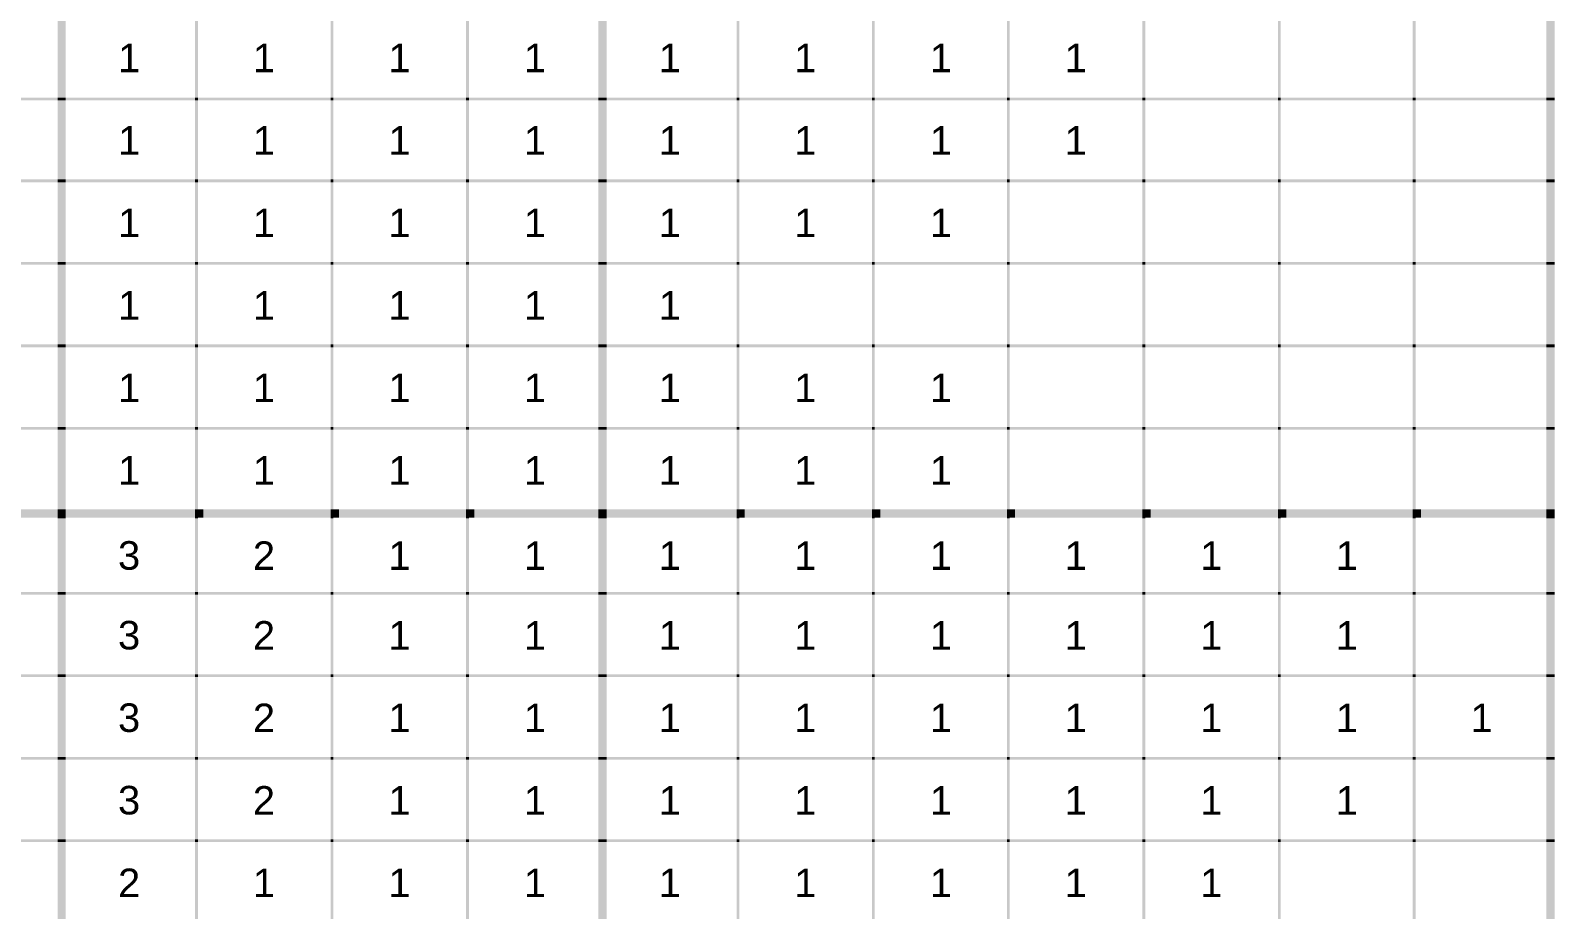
# Model space of a CAD drawing. Header units: inches. Extents: x 4293 to 10865, y -6935 to 441.
# Drawn here: x 5307 to 5572.8, y -17.5 to 136 of the extents above; entities that cross this region are included whole.
import ezdxf

# ---------------------------------------------------------------- set-up
doc = ezdxf.new("R2010")
doc.units = ezdxf.units.IN
doc.header["$MEASUREMENT"] = 0
doc.layers.add('PDF_Text', color=7, linetype='Continuous', lineweight=35)
doc.styles.add('PDF Arial', font='arial.ttf')

# ---------------------------------------------------------------- blocks, each defined once
blk = doc.blocks.new('A$C8dca8dff')
at = {"transparency": 33554610}
for points in [[(3.72, -3.5817), (3.74, -3.5817), (3.72, -3.775), (3.74, -3.775)], [(4.0533, -3.5817), (4.06, -3.5817), (4.0533, -3.775), (4.06, -3.775)], [(4.3817, -3.5817), (4.3883, -3.5817), (4.3817, -3.775), (4.3883, -3.775)], [(4.71, -3.5817), (4.7167, -3.5817), (4.71, -3.775), (4.7167, -3.775)], [(5.03, -3.5817), (5.05, -3.5817), (5.03, -3.775), (5.05, -3.775)], [(5.365, -3.5817), (5.3717, -3.5817), (5.365, -3.775), (5.3717, -3.775)], [(5.6933, -3.5817), (5.7, -3.5817), (5.6933, -3.775), (5.7, -3.775)], [(6.02, -3.5817), (6.0267, -3.5817), (6.02, -3.775), (6.0267, -3.775)], [(6.3483, -3.5817), (6.355, -3.5817), (6.3483, -3.775), (6.355, -3.775)], [(6.6767, -3.5817), (6.6833, -3.5817), (6.6767, -3.775), (6.6833, -3.775)], [(7.0033, -3.5817), (7.01, -3.5817), (7.0033, -3.775), (7.01, -3.775)], [(7.3267, -3.5817), (7.3467, -3.5817), (7.3267, -3.775), (7.3467, -3.775)], [(3.405, -3.775), (3.72, -3.775), (3.405, -3.7817), (3.72, -3.7817)], [(3.72, -3.775), (3.74, -3.775), (3.72, -3.7817), (3.74, -3.7817)], [(3.72, -3.7817), (3.74, -3.7817), (3.72, -3.9733), (3.74, -3.9733)], [(3.74, -3.775), (4.0533, -3.775), (3.74, -3.7817), (4.0533, -3.7817)], [(4.0533, -3.775), (4.06, -3.775), (4.0533, -3.7817), (4.06, -3.7817)], [(4.0533, -3.7817), (4.06, -3.7817), (4.0533, -3.9733), (4.06, -3.9733)], [(4.06, -3.775), (4.3817, -3.775), (4.06, -3.7817), (4.3817, -3.7817)], [(4.3817, -3.775), (4.3883, -3.775), (4.3817, -3.7817), (4.3883, -3.7817)], [(4.3817, -3.7817), (4.3883, -3.7817), (4.3817, -3.9733), (4.3883, -3.9733)], [(4.3883, -3.775), (4.71, -3.775), (4.3883, -3.7817), (4.71, -3.7817)], [(4.71, -3.775), (4.7167, -3.775), (4.71, -3.7817), (4.7167, -3.7817)], [(4.71, -3.7817), (4.7167, -3.7817), (4.71, -3.9733), (4.7167, -3.9733)], [(4.7167, -3.775), (5.03, -3.775), (4.7167, -3.7817), (5.03, -3.7817)], [(5.03, -3.775), (5.05, -3.775), (5.03, -3.7817), (5.05, -3.7817)], [(5.03, -3.7817), (5.05, -3.7817), (5.03, -3.9733), (5.05, -3.9733)], [(5.05, -3.775), (5.365, -3.775), (5.05, -3.7817), (5.365, -3.7817)], [(5.365, -3.775), (5.3717, -3.775), (5.365, -3.7817), (5.3717, -3.7817)], [(5.365, -3.7817), (5.3717, -3.7817), (5.365, -3.9733), (5.3717, -3.9733)], [(5.3717, -3.775), (5.6933, -3.775), (5.3717, -3.7817), (5.6933, -3.7817)], [(5.6933, -3.775), (5.7, -3.775), (5.6933, -3.7817), (5.7, -3.7817)], [(5.6933, -3.7817), (5.7, -3.7817), (5.6933, -3.9733), (5.7, -3.9733)], [(5.7, -3.775), (6.02, -3.775), (5.7, -3.7817), (6.02, -3.7817)], [(6.02, -3.775), (6.0267, -3.775), (6.02, -3.7817), (6.0267, -3.7817)], [(6.02, -3.7817), (6.0267, -3.7817), (6.02, -3.9733), (6.0267, -3.9733)], [(6.0267, -3.775), (6.3483, -3.775), (6.0267, -3.7817), (6.3483, -3.7817)], [(6.3483, -3.775), (6.355, -3.775), (6.3483, -3.7817), (6.355, -3.7817)], [(6.3483, -3.7817), (6.355, -3.7817), (6.3483, -3.9733), (6.355, -3.9733)], [(6.355, -3.775), (6.6767, -3.775), (6.355, -3.7817), (6.6767, -3.7817)], [(6.6767, -3.775), (6.6833, -3.775), (6.6767, -3.7817), (6.6833, -3.7817)], [(6.6767, -3.7817), (6.6833, -3.7817), (6.6767, -3.9733), (6.6833, -3.9733)], [(6.6833, -3.775), (7.0033, -3.775), (6.6833, -3.7817), (7.0033, -3.7817)], [(7.0033, -3.775), (7.01, -3.775), (7.0033, -3.7817), (7.01, -3.7817)], [(7.0033, -3.7817), (7.01, -3.7817), (7.0033, -3.9733), (7.01, -3.9733)], [(7.01, -3.775), (7.3267, -3.775), (7.01, -3.7817), (7.3267, -3.7817)], [(7.3267, -3.775), (7.3467, -3.775), (7.3267, -3.7817), (7.3467, -3.7817)], [(7.3267, -3.7817), (7.3467, -3.7817), (7.3267, -3.9733), (7.3467, -3.9733)], [(3.405, -3.9733), (3.72, -3.9733), (3.405, -3.98), (3.72, -3.98)], [(3.72, -3.9733), (3.74, -3.9733), (3.72, -3.98), (3.74, -3.98)], [(3.72, -3.98), (3.74, -3.98), (3.72, -4.1733), (3.74, -4.1733)], [(3.74, -3.9733), (4.0533, -3.9733), (3.74, -3.98), (4.0533, -3.98)], [(4.0533, -3.9733), (4.06, -3.9733), (4.0533, -3.98), (4.06, -3.98)], [(4.0533, -3.98), (4.06, -3.98), (4.0533, -4.1733), (4.06, -4.1733)], [(4.06, -3.9733), (4.3817, -3.9733), (4.06, -3.98), (4.3817, -3.98)], [(4.3817, -3.9733), (4.3883, -3.9733), (4.3817, -3.98), (4.3883, -3.98)], [(4.3817, -3.98), (4.3883, -3.98), (4.3817, -4.1733), (4.3883, -4.1733)], [(4.3883, -3.9733), (4.71, -3.9733), (4.3883, -3.98), (4.71, -3.98)], [(4.71, -3.9733), (4.7167, -3.9733), (4.71, -3.98), (4.7167, -3.98)], [(4.71, -3.98), (4.7167, -3.98), (4.71, -4.1733), (4.7167, -4.1733)], [(4.7167, -3.9733), (5.03, -3.9733), (4.7167, -3.98), (5.03, -3.98)], [(5.03, -3.9733), (5.05, -3.9733), (5.03, -3.98), (5.05, -3.98)], [(5.03, -3.98), (5.05, -3.98), (5.03, -4.1733), (5.05, -4.1733)], [(5.05, -3.9733), (5.365, -3.9733), (5.05, -3.98), (5.365, -3.98)], [(5.365, -3.9733), (5.3717, -3.9733), (5.365, -3.98), (5.3717, -3.98)], [(5.365, -3.98), (5.3717, -3.98), (5.365, -4.1733), (5.3717, -4.1733)], [(5.3717, -3.9733), (5.6933, -3.9733), (5.3717, -3.98), (5.6933, -3.98)], [(5.6933, -3.9733), (5.7, -3.9733), (5.6933, -3.98), (5.7, -3.98)], [(5.6933, -3.98), (5.7, -3.98), (5.6933, -4.1733), (5.7, -4.1733)], [(5.7, -3.9733), (6.02, -3.9733), (5.7, -3.98), (6.02, -3.98)], [(6.02, -3.9733), (6.0267, -3.9733), (6.02, -3.98), (6.0267, -3.98)], [(6.02, -3.98), (6.0267, -3.98), (6.02, -4.1733), (6.0267, -4.1733)], [(6.0267, -3.9733), (6.3483, -3.9733), (6.0267, -3.98), (6.3483, -3.98)], [(6.3483, -3.9733), (6.355, -3.9733), (6.3483, -3.98), (6.355, -3.98)], [(6.3483, -3.98), (6.355, -3.98), (6.3483, -4.1733), (6.355, -4.1733)], [(6.355, -3.9733), (6.6767, -3.9733), (6.355, -3.98), (6.6767, -3.98)], [(6.6767, -3.9733), (6.6833, -3.9733), (6.6767, -3.98), (6.6833, -3.98)], [(6.6767, -3.98), (6.6833, -3.98), (6.6767, -4.1733), (6.6833, -4.1733)], [(6.6833, -3.9733), (7.0033, -3.9733), (6.6833, -3.98), (7.0033, -3.98)], [(7.0033, -3.9733), (7.01, -3.9733), (7.0033, -3.98), (7.01, -3.98)], [(7.0033, -3.98), (7.01, -3.98), (7.0033, -4.1733), (7.01, -4.1733)], [(7.01, -3.9733), (7.3267, -3.9733), (7.01, -3.98), (7.3267, -3.98)], [(7.3267, -3.9733), (7.3467, -3.9733), (7.3267, -3.98), (7.3467, -3.98)], [(7.3267, -3.98), (7.3467, -3.98), (7.3267, -4.1733), (7.3467, -4.1733)], [(3.405, -4.1733), (3.72, -4.1733), (3.405, -4.18), (3.72, -4.18)], [(3.72, -4.1733), (3.74, -4.1733), (3.72, -4.18), (3.74, -4.18)], [(3.72, -4.18), (3.74, -4.18), (3.72, -4.3733), (3.74, -4.3733)], [(3.74, -4.1733), (4.0533, -4.1733), (3.74, -4.18), (4.0533, -4.18)], [(4.0533, -4.1733), (4.06, -4.1733), (4.0533, -4.18), (4.06, -4.18)], [(4.0533, -4.18), (4.06, -4.18), (4.0533, -4.3733), (4.06, -4.3733)], [(4.06, -4.1733), (4.3817, -4.1733), (4.06, -4.18), (4.3817, -4.18)], [(4.3817, -4.1733), (4.3883, -4.1733), (4.3817, -4.18), (4.3883, -4.18)], [(4.3817, -4.18), (4.3883, -4.18), (4.3817, -4.3733), (4.3883, -4.3733)], [(4.3883, -4.1733), (4.71, -4.1733), (4.3883, -4.18), (4.71, -4.18)], [(4.71, -4.1733), (4.7167, -4.1733), (4.71, -4.18), (4.7167, -4.18)], [(4.71, -4.18), (4.7167, -4.18), (4.71, -4.3733), (4.7167, -4.3733)], [(4.7167, -4.1733), (5.03, -4.1733), (4.7167, -4.18), (5.03, -4.18)], [(5.03, -4.1733), (5.05, -4.1733), (5.03, -4.18), (5.05, -4.18)], [(5.03, -4.18), (5.05, -4.18), (5.03, -4.3733), (5.05, -4.3733)], [(5.05, -4.1733), (5.365, -4.1733), (5.05, -4.18), (5.365, -4.18)], [(5.365, -4.1733), (5.3717, -4.1733), (5.365, -4.18), (5.3717, -4.18)], [(5.365, -4.18), (5.3717, -4.18), (5.365, -4.3733), (5.3717, -4.3733)], [(5.3717, -4.1733), (5.6933, -4.1733), (5.3717, -4.18), (5.6933, -4.18)], [(5.6933, -4.1733), (5.7, -4.1733), (5.6933, -4.18), (5.7, -4.18)], [(5.6933, -4.18), (5.7, -4.18), (5.6933, -4.3733), (5.7, -4.3733)], [(5.7, -4.1733), (6.02, -4.1733), (5.7, -4.18), (6.02, -4.18)], [(6.02, -4.1733), (6.0267, -4.1733), (6.02, -4.18), (6.0267, -4.18)], [(6.02, -4.18), (6.0267, -4.18), (6.02, -4.3733), (6.0267, -4.3733)], [(6.0267, -4.1733), (6.3483, -4.1733), (6.0267, -4.18), (6.3483, -4.18)], [(6.3483, -4.1733), (6.355, -4.1733), (6.3483, -4.18), (6.355, -4.18)], [(6.3483, -4.18), (6.355, -4.18), (6.3483, -4.3733), (6.355, -4.3733)], [(6.355, -4.1733), (6.6767, -4.1733), (6.355, -4.18), (6.6767, -4.18)], [(6.6767, -4.1733), (6.6833, -4.1733), (6.6767, -4.18), (6.6833, -4.18)], [(6.6767, -4.18), (6.6833, -4.18), (6.6767, -4.3733), (6.6833, -4.3733)], [(6.6833, -4.1733), (7.0033, -4.1733), (6.6833, -4.18), (7.0033, -4.18)], [(7.0033, -4.1733), (7.01, -4.1733), (7.0033, -4.18), (7.01, -4.18)], [(7.0033, -4.18), (7.01, -4.18), (7.0033, -4.3733), (7.01, -4.3733)], [(7.01, -4.1733), (7.3267, -4.1733), (7.01, -4.18), (7.3267, -4.18)], [(7.3267, -4.1733), (7.3467, -4.1733), (7.3267, -4.18), (7.3467, -4.18)], [(7.3267, -4.18), (7.3467, -4.18), (7.3267, -4.3733), (7.3467, -4.3733)], [(3.405, -4.3733), (3.72, -4.3733), (3.405, -4.38), (3.72, -4.38)], [(3.72, -4.3733), (3.74, -4.3733), (3.72, -4.38), (3.74, -4.38)], [(3.72, -4.38), (3.74, -4.38), (3.72, -4.5733), (3.74, -4.5733)], [(3.74, -4.3733), (4.0533, -4.3733), (3.74, -4.38), (4.0533, -4.38)], [(4.0533, -4.3733), (4.06, -4.3733), (4.0533, -4.38), (4.06, -4.38)], [(4.0533, -4.38), (4.06, -4.38), (4.0533, -4.5733), (4.06, -4.5733)], [(4.06, -4.3733), (4.3817, -4.3733), (4.06, -4.38), (4.3817, -4.38)], [(4.3817, -4.3733), (4.3883, -4.3733), (4.3817, -4.38), (4.3883, -4.38)], [(4.3817, -4.38), (4.3883, -4.38), (4.3817, -4.5733), (4.3883, -4.5733)], [(4.3883, -4.3733), (4.71, -4.3733), (4.3883, -4.38), (4.71, -4.38)], [(4.71, -4.3733), (4.7167, -4.3733), (4.71, -4.38), (4.7167, -4.38)], [(4.71, -4.38), (4.7167, -4.38), (4.71, -4.5733), (4.7167, -4.5733)], [(4.7167, -4.3733), (5.03, -4.3733), (4.7167, -4.38), (5.03, -4.38)], [(5.03, -4.3733), (5.05, -4.3733), (5.03, -4.38), (5.05, -4.38)], [(5.03, -4.38), (5.05, -4.38), (5.03, -4.5733), (5.05, -4.5733)], [(5.05, -4.3733), (5.365, -4.3733), (5.05, -4.38), (5.365, -4.38)], [(5.365, -4.3733), (5.3717, -4.3733), (5.365, -4.38), (5.3717, -4.38)], [(5.365, -4.38), (5.3717, -4.38), (5.365, -4.5733), (5.3717, -4.5733)], [(5.3717, -4.3733), (5.6933, -4.3733), (5.3717, -4.38), (5.6933, -4.38)], [(5.6933, -4.3733), (5.7, -4.3733), (5.6933, -4.38), (5.7, -4.38)], [(5.6933, -4.38), (5.7, -4.38), (5.6933, -4.5733), (5.7, -4.5733)], [(5.7, -4.3733), (6.02, -4.3733), (5.7, -4.38), (6.02, -4.38)], [(6.02, -4.3733), (6.0267, -4.3733), (6.02, -4.38), (6.0267, -4.38)], [(6.02, -4.38), (6.0267, -4.38), (6.02, -4.5733), (6.0267, -4.5733)], [(6.0267, -4.3733), (6.3483, -4.3733), (6.0267, -4.38), (6.3483, -4.38)], [(6.3483, -4.3733), (6.355, -4.3733), (6.3483, -4.38), (6.355, -4.38)], [(6.3483, -4.38), (6.355, -4.38), (6.3483, -4.5733), (6.355, -4.5733)], [(6.355, -4.3733), (6.6767, -4.3733), (6.355, -4.38), (6.6767, -4.38)], [(6.6767, -4.3733), (6.6833, -4.3733), (6.6767, -4.38), (6.6833, -4.38)], [(6.6767, -4.38), (6.6833, -4.38), (6.6767, -4.5733), (6.6833, -4.5733)], [(6.6833, -4.3733), (7.0033, -4.3733), (6.6833, -4.38), (7.0033, -4.38)], [(7.0033, -4.3733), (7.01, -4.3733), (7.0033, -4.38), (7.01, -4.38)], [(7.0033, -4.38), (7.01, -4.38), (7.0033, -4.5733), (7.01, -4.5733)], [(7.01, -4.3733), (7.3267, -4.3733), (7.01, -4.38), (7.3267, -4.38)], [(7.3267, -4.3733), (7.3467, -4.3733), (7.3267, -4.38), (7.3467, -4.38)], [(7.3267, -4.38), (7.3467, -4.38), (7.3267, -4.5733), (7.3467, -4.5733)], [(3.405, -4.5733), (3.72, -4.5733), (3.405, -4.58), (3.72, -4.58)], [(3.72, -4.5733), (3.74, -4.5733), (3.72, -4.58), (3.74, -4.58)], [(3.74, -4.5733), (4.0533, -4.5733), (3.74, -4.58), (4.0533, -4.58)], [(4.0533, -4.5733), (4.06, -4.5733), (4.0533, -4.58), (4.06, -4.58)], [(4.06, -4.5733), (4.3817, -4.5733), (4.06, -4.58), (4.3817, -4.58)], [(4.3817, -4.5733), (4.3883, -4.5733), (4.3817, -4.58), (4.3883, -4.58)], [(4.3883, -4.5733), (4.71, -4.5733), (4.3883, -4.58), (4.71, -4.58)], [(4.71, -4.5733), (4.7167, -4.5733), (4.71, -4.58), (4.7167, -4.58)], [(4.7167, -4.5733), (5.03, -4.5733), (4.7167, -4.58), (5.03, -4.58)], [(5.03, -4.5733), (5.05, -4.5733), (5.03, -4.58), (5.05, -4.58)], [(5.05, -4.5733), (5.365, -4.5733), (5.05, -4.58), (5.365, -4.58)], [(5.365, -4.5733), (5.3717, -4.5733), (5.365, -4.58), (5.3717, -4.58)], [(5.3717, -4.5733), (5.6933, -4.5733), (5.3717, -4.58), (5.6933, -4.58)], [(5.6933, -4.5733), (5.7, -4.5733), (5.6933, -4.58), (5.7, -4.58)], [(5.7, -4.5733), (6.02, -4.5733), (5.7, -4.58), (6.02, -4.58)], [(6.02, -4.5733), (6.0267, -4.5733), (6.02, -4.58), (6.0267, -4.58)], [(6.0267, -4.5733), (6.3483, -4.5733), (6.0267, -4.58), (6.3483, -4.58)], [(6.3483, -4.5733), (6.355, -4.5733), (6.3483, -4.58), (6.355, -4.58)], [(6.355, -4.5733), (6.6767, -4.5733), (6.355, -4.58), (6.6767, -4.58)], [(6.6767, -4.5733), (6.6833, -4.5733), (6.6767, -4.58), (6.6833, -4.58)], [(6.6833, -4.5733), (7.0033, -4.5733), (6.6833, -4.58), (7.0033, -4.58)], [(7.0033, -4.5733), (7.01, -4.5733), (7.0033, -4.58), (7.01, -4.58)], [(7.01, -4.5733), (7.3267, -4.5733), (7.01, -4.58), (7.3267, -4.58)], [(7.3267, -4.5733), (7.3467, -4.5733), (7.3267, -4.58), (7.3467, -4.58)], [(3.72, -4.58), (3.74, -4.58), (3.72, -4.7733), (3.74, -4.7733)], [(4.0533, -4.58), (4.06, -4.58), (4.0533, -4.7733), (4.06, -4.7733)], [(4.3817, -4.58), (4.3883, -4.58), (4.3817, -4.7733), (4.3883, -4.7733)], [(4.71, -4.58), (4.7167, -4.58), (4.71, -4.7733), (4.7167, -4.7733)], [(5.03, -4.58), (5.05, -4.58), (5.03, -4.7733), (5.05, -4.7733)], [(5.365, -4.58), (5.3717, -4.58), (5.365, -4.7733), (5.3717, -4.7733)], [(5.6933, -4.58), (5.7, -4.58), (5.6933, -4.7733), (5.7, -4.7733)], [(6.02, -4.58), (6.0267, -4.58), (6.02, -4.7733), (6.0267, -4.7733)], [(6.3483, -4.58), (6.355, -4.58), (6.3483, -4.7733), (6.355, -4.7733)], [(6.6767, -4.58), (6.6833, -4.58), (6.6767, -4.7733), (6.6833, -4.7733)], [(7.0033, -4.58), (7.01, -4.58), (7.0033, -4.7733), (7.01, -4.7733)], [(7.3267, -4.58), (7.3467, -4.58), (7.3267, -4.7733), (7.3467, -4.7733)], [(3.4183, -4.7733), (3.72, -4.7733), (3.4183, -4.7933), (3.72, -4.7933)], [(3.72, -4.7733), (3.74, -4.7733), (3.72, -4.795), (3.74, -4.795)], [(3.72, -4.795), (3.74, -4.795), (3.72, -4.9733), (3.74, -4.9733)], [(3.74, -4.7733), (4.0533, -4.7733), (3.74, -4.7933), (4.0533, -4.7933)], [(4.0533, -4.7733), (4.0733, -4.7733), (4.0533, -4.7933), (4.0733, -4.7933)], [(4.0533, -4.7933), (4.06, -4.7933), (4.0533, -4.795), (4.06, -4.795)], [(4.0533, -4.795), (4.06, -4.795), (4.0533, -4.9733), (4.06, -4.9733)], [(4.0733, -4.7733), (4.3817, -4.7733), (4.0733, -4.7933), (4.3817, -4.7933)], [(4.3817, -4.7733), (4.4017, -4.7733), (4.3817, -4.7933), (4.4017, -4.7933)], [(4.3817, -4.7933), (4.3883, -4.7933), (4.3817, -4.795), (4.3883, -4.795)], [(4.3817, -4.795), (4.3883, -4.795), (4.3817, -4.9733), (4.3883, -4.9733)], [(4.4017, -4.7733), (4.71, -4.7733), (4.4017, -4.7933), (4.71, -4.7933)], [(4.71, -4.7733), (4.73, -4.7733), (4.71, -4.7933), (4.73, -4.7933)], [(4.71, -4.7933), (4.7167, -4.7933), (4.71, -4.795), (4.7167, -4.795)], [(4.71, -4.795), (4.7167, -4.795), (4.71, -4.9733), (4.7167, -4.9733)], [(4.73, -4.7733), (5.03, -4.7733), (4.73, -4.7933), (5.03, -4.7933)], [(5.03, -4.7733), (5.05, -4.7733), (5.03, -4.795), (5.05, -4.795)], [(5.03, -4.795), (5.05, -4.795), (5.03, -4.9733), (5.05, -4.9733)], [(5.05, -4.7733), (5.365, -4.7733), (5.05, -4.7933), (5.365, -4.7933)], [(5.365, -4.7733), (5.385, -4.7733), (5.365, -4.7933), (5.385, -4.7933)], [(5.365, -4.7933), (5.3717, -4.7933), (5.365, -4.795), (5.3717, -4.795)], [(5.365, -4.795), (5.3717, -4.795), (5.365, -4.9733), (5.3717, -4.9733)], [(5.385, -4.7733), (5.6933, -4.7733), (5.385, -4.7933), (5.6933, -4.7933)], [(5.6933, -4.7733), (5.7133, -4.7733), (5.6933, -4.7933), (5.7133, -4.7933)], [(5.6933, -4.7933), (5.7, -4.7933), (5.6933, -4.795), (5.7, -4.795)], [(5.6933, -4.795), (5.7, -4.795), (5.6933, -4.9733), (5.7, -4.9733)], [(5.7133, -4.7733), (6.02, -4.7733), (5.7133, -4.7933), (6.02, -4.7933)], [(6.02, -4.7733), (6.04, -4.7733), (6.02, -4.7933), (6.04, -4.7933)], [(6.02, -4.7933), (6.0267, -4.7933), (6.02, -4.795), (6.0267, -4.795)], [(6.02, -4.795), (6.0267, -4.795), (6.02, -4.9733), (6.0267, -4.9733)], [(6.04, -4.7733), (6.3483, -4.7733), (6.04, -4.7933), (6.3483, -4.7933)], [(6.3483, -4.7733), (6.3683, -4.7733), (6.3483, -4.7933), (6.3683, -4.7933)], [(6.3483, -4.7933), (6.355, -4.7933), (6.3483, -4.795), (6.355, -4.795)], [(6.3483, -4.795), (6.355, -4.795), (6.3483, -4.9733), (6.355, -4.9733)], [(6.3683, -4.7733), (6.6767, -4.7733), (6.3683, -4.7933), (6.6767, -4.7933)], [(6.6767, -4.7733), (6.6967, -4.7733), (6.6767, -4.7933), (6.6967, -4.7933)], [(6.6767, -4.7933), (6.6833, -4.7933), (6.6767, -4.795), (6.6833, -4.795)], [(6.6767, -4.795), (6.6833, -4.795), (6.6767, -4.9733), (6.6833, -4.9733)], [(6.6967, -4.7733), (7.0033, -4.7733), (6.6967, -4.7933), (7.0033, -4.7933)], [(7.0033, -4.7733), (7.0233, -4.7733), (7.0033, -4.7933), (7.0233, -4.7933)], [(7.0033, -4.7933), (7.01, -4.7933), (7.0033, -4.795), (7.01, -4.795)], [(7.0033, -4.795), (7.01, -4.795), (7.0033, -4.9733), (7.01, -4.9733)], [(7.0233, -4.7733), (7.3267, -4.7733), (7.0233, -4.7933), (7.3267, -4.7933)], [(7.3267, -4.7733), (7.3467, -4.7733), (7.3267, -4.795), (7.3467, -4.795)], [(7.3267, -4.795), (7.3467, -4.795), (7.3267, -4.9733), (7.3467, -4.9733)], [(3.405, -4.9733), (3.72, -4.9733), (3.405, -4.98), (3.72, -4.98)], [(3.72, -4.9733), (3.74, -4.9733), (3.72, -4.98), (3.74, -4.98)], [(3.72, -4.98), (3.74, -4.98), (3.72, -5.1733), (3.74, -5.1733)], [(3.74, -4.9733), (4.0533, -4.9733), (3.74, -4.98), (4.0533, -4.98)], [(4.0533, -4.9733), (4.06, -4.9733), (4.0533, -4.98), (4.06, -4.98)], [(4.0533, -4.98), (4.06, -4.98), (4.0533, -5.1733), (4.06, -5.1733)], [(4.06, -4.9733), (4.3817, -4.9733), (4.06, -4.98), (4.3817, -4.98)], [(4.3817, -4.9733), (4.3883, -4.9733), (4.3817, -4.98), (4.3883, -4.98)], [(4.3817, -4.98), (4.3883, -4.98), (4.3817, -5.1733), (4.3883, -5.1733)], [(4.3883, -4.9733), (4.71, -4.9733), (4.3883, -4.98), (4.71, -4.98)], [(4.71, -4.9733), (4.7167, -4.9733), (4.71, -4.98), (4.7167, -4.98)], [(4.71, -4.98), (4.7167, -4.98), (4.71, -5.1733), (4.7167, -5.1733)], [(4.7167, -4.9733), (5.03, -4.9733), (4.7167, -4.98), (5.03, -4.98)], [(5.03, -4.9733), (5.05, -4.9733), (5.03, -4.98), (5.05, -4.98)], [(5.03, -4.98), (5.05, -4.98), (5.03, -5.1733), (5.05, -5.1733)], [(5.05, -4.9733), (5.365, -4.9733), (5.05, -4.98), (5.365, -4.98)], [(5.365, -4.9733), (5.3717, -4.9733), (5.365, -4.98), (5.3717, -4.98)], [(5.365, -4.98), (5.3717, -4.98), (5.365, -5.1733), (5.3717, -5.1733)], [(5.3717, -4.9733), (5.6933, -4.9733), (5.3717, -4.98), (5.6933, -4.98)], [(5.6933, -4.9733), (5.7, -4.9733), (5.6933, -4.98), (5.7, -4.98)], [(5.6933, -4.98), (5.7, -4.98), (5.6933, -5.1733), (5.7, -5.1733)], [(5.7, -4.9733), (6.02, -4.9733), (5.7, -4.98), (6.02, -4.98)], [(6.02, -4.9733), (6.0267, -4.9733), (6.02, -4.98), (6.0267, -4.98)], [(6.02, -4.98), (6.0267, -4.98), (6.02, -5.1733), (6.0267, -5.1733)], [(6.0267, -4.9733), (6.3483, -4.9733), (6.0267, -4.98), (6.3483, -4.98)], [(6.3483, -4.9733), (6.355, -4.9733), (6.3483, -4.98), (6.355, -4.98)], [(6.3483, -4.98), (6.355, -4.98), (6.3483, -5.1733), (6.355, -5.1733)], [(6.355, -4.9733), (6.6767, -4.9733), (6.355, -4.98), (6.6767, -4.98)], [(6.6767, -4.9733), (6.6833, -4.9733), (6.6767, -4.98), (6.6833, -4.98)], [(6.6767, -4.98), (6.6833, -4.98), (6.6767, -5.1733), (6.6833, -5.1733)], [(6.6833, -4.9733), (7.0033, -4.9733), (6.6833, -4.98), (7.0033, -4.98)], [(7.0033, -4.9733), (7.01, -4.9733), (7.0033, -4.98), (7.01, -4.98)], [(7.0033, -4.98), (7.01, -4.98), (7.0033, -5.1733), (7.01, -5.1733)], [(7.01, -4.9733), (7.3267, -4.9733), (7.01, -4.98), (7.3267, -4.98)], [(7.3267, -4.9733), (7.3467, -4.9733), (7.3267, -4.98), (7.3467, -4.98)], [(7.3267, -4.98), (7.3467, -4.98), (7.3267, -5.1733), (7.3467, -5.1733)], [(3.405, -5.1733), (3.72, -5.1733), (3.405, -5.18), (3.72, -5.18)], [(3.72, -5.1733), (3.74, -5.1733), (3.72, -5.18), (3.74, -5.18)], [(3.72, -5.18), (3.74, -5.18), (3.72, -5.3733), (3.74, -5.3733)], [(3.74, -5.1733), (4.0533, -5.1733), (3.74, -5.18), (4.0533, -5.18)], [(4.0533, -5.1733), (4.06, -5.1733), (4.0533, -5.18), (4.06, -5.18)], [(4.0533, -5.18), (4.06, -5.18), (4.0533, -5.3733), (4.06, -5.3733)], [(4.06, -5.1733), (4.3817, -5.1733), (4.06, -5.18), (4.3817, -5.18)], [(4.3817, -5.1733), (4.3883, -5.1733), (4.3817, -5.18), (4.3883, -5.18)], [(4.3817, -5.18), (4.3883, -5.18), (4.3817, -5.3733), (4.3883, -5.3733)], [(4.3883, -5.1733), (4.71, -5.1733), (4.3883, -5.18), (4.71, -5.18)], [(4.71, -5.1733), (4.7167, -5.1733), (4.71, -5.18), (4.7167, -5.18)], [(4.71, -5.18), (4.7167, -5.18), (4.71, -5.3733), (4.7167, -5.3733)], [(4.7167, -5.1733), (5.03, -5.1733), (4.7167, -5.18), (5.03, -5.18)], [(5.03, -5.1733), (5.05, -5.1733), (5.03, -5.18), (5.05, -5.18)], [(5.03, -5.18), (5.05, -5.18), (5.03, -5.3733), (5.05, -5.3733)], [(5.05, -5.1733), (5.365, -5.1733), (5.05, -5.18), (5.365, -5.18)], [(5.365, -5.1733), (5.3717, -5.1733), (5.365, -5.18), (5.3717, -5.18)], [(5.365, -5.18), (5.3717, -5.18), (5.365, -5.3733), (5.3717, -5.3733)], [(5.3717, -5.1733), (5.6933, -5.1733), (5.3717, -5.18), (5.6933, -5.18)], [(5.6933, -5.1733), (5.7, -5.1733), (5.6933, -5.18), (5.7, -5.18)], [(5.6933, -5.18), (5.7, -5.18), (5.6933, -5.3733), (5.7, -5.3733)], [(5.7, -5.1733), (6.02, -5.1733), (5.7, -5.18), (6.02, -5.18)], [(6.02, -5.1733), (6.0267, -5.1733), (6.02, -5.18), (6.0267, -5.18)], [(6.02, -5.18), (6.0267, -5.18), (6.02, -5.3733), (6.0267, -5.3733)], [(6.0267, -5.1733), (6.3483, -5.1733), (6.0267, -5.18), (6.3483, -5.18)], [(6.3483, -5.1733), (6.355, -5.1733), (6.3483, -5.18), (6.355, -5.18)], [(6.3483, -5.18), (6.355, -5.18), (6.3483, -5.3733), (6.355, -5.3733)], [(6.355, -5.1733), (6.6767, -5.1733), (6.355, -5.18), (6.6767, -5.18)], [(6.6767, -5.1733), (6.6833, -5.1733), (6.6767, -5.18), (6.6833, -5.18)], [(6.6767, -5.18), (6.6833, -5.18), (6.6767, -5.3733), (6.6833, -5.3733)], [(6.6833, -5.1733), (7.0033, -5.1733), (6.6833, -5.18), (7.0033, -5.18)], [(7.0033, -5.1733), (7.01, -5.1733), (7.0033, -5.18), (7.01, -5.18)], [(7.0033, -5.18), (7.01, -5.18), (7.0033, -5.3733), (7.01, -5.3733)], [(7.01, -5.1733), (7.3267, -5.1733), (7.01, -5.18), (7.3267, -5.18)], [(7.3267, -5.1733), (7.3467, -5.1733), (7.3267, -5.18), (7.3467, -5.18)], [(7.3267, -5.18), (7.3467, -5.18), (7.3267, -5.3733), (7.3467, -5.3733)], [(3.405, -5.3733), (3.72, -5.3733), (3.405, -5.38), (3.72, -5.38)], [(3.72, -5.3733), (3.74, -5.3733), (3.72, -5.38), (3.74, -5.38)], [(3.72, -5.38), (3.74, -5.38), (3.72, -5.5733), (3.74, -5.5733)], [(3.74, -5.3733), (4.0533, -5.3733), (3.74, -5.38), (4.0533, -5.38)], [(4.0533, -5.3733), (4.06, -5.3733), (4.0533, -5.38), (4.06, -5.38)], [(4.0533, -5.38), (4.06, -5.38), (4.0533, -5.5733), (4.06, -5.5733)], [(4.06, -5.3733), (4.3817, -5.3733), (4.06, -5.38), (4.3817, -5.38)], [(4.3817, -5.3733), (4.3883, -5.3733), (4.3817, -5.38), (4.3883, -5.38)], [(4.3817, -5.38), (4.3883, -5.38), (4.3817, -5.5733), (4.3883, -5.5733)], [(4.3883, -5.3733), (4.71, -5.3733), (4.3883, -5.38), (4.71, -5.38)], [(4.71, -5.3733), (4.7167, -5.3733), (4.71, -5.38), (4.7167, -5.38)], [(4.71, -5.38), (4.7167, -5.38), (4.71, -5.5733), (4.7167, -5.5733)], [(4.7167, -5.3733), (5.03, -5.3733), (4.7167, -5.38), (5.03, -5.38)], [(5.03, -5.3733), (5.05, -5.3733), (5.03, -5.38), (5.05, -5.38)], [(5.03, -5.38), (5.05, -5.38), (5.03, -5.5733), (5.05, -5.5733)], [(5.05, -5.3733), (5.365, -5.3733), (5.05, -5.38), (5.365, -5.38)], [(5.365, -5.3733), (5.3717, -5.3733), (5.365, -5.38), (5.3717, -5.38)], [(5.365, -5.38), (5.3717, -5.38), (5.365, -5.5733), (5.3717, -5.5733)], [(5.3717, -5.3733), (5.6933, -5.3733), (5.3717, -5.38), (5.6933, -5.38)], [(5.6933, -5.3733), (5.7, -5.3733), (5.6933, -5.38), (5.7, -5.38)], [(5.6933, -5.38), (5.7, -5.38), (5.6933, -5.5733), (5.7, -5.5733)], [(5.7, -5.3733), (6.02, -5.3733), (5.7, -5.38), (6.02, -5.38)], [(6.02, -5.3733), (6.0267, -5.3733), (6.02, -5.38), (6.0267, -5.38)], [(6.02, -5.38), (6.0267, -5.38), (6.02, -5.5733), (6.0267, -5.5733)], [(6.0267, -5.3733), (6.3483, -5.3733), (6.0267, -5.38), (6.3483, -5.38)], [(6.3483, -5.3733), (6.355, -5.3733), (6.3483, -5.38), (6.355, -5.38)], [(6.3483, -5.38), (6.355, -5.38), (6.3483, -5.5733), (6.355, -5.5733)], [(6.355, -5.3733), (6.6767, -5.3733), (6.355, -5.38), (6.6767, -5.38)], [(6.6767, -5.3733), (6.6833, -5.3733), (6.6767, -5.38), (6.6833, -5.38)], [(6.6767, -5.38), (6.6833, -5.38), (6.6767, -5.5733), (6.6833, -5.5733)], [(6.6833, -5.3733), (7.0033, -5.3733), (6.6833, -5.38), (7.0033, -5.38)], [(7.0033, -5.3733), (7.01, -5.3733), (7.0033, -5.38), (7.01, -5.38)], [(7.0033, -5.38), (7.01, -5.38), (7.0033, -5.5733), (7.01, -5.5733)], [(7.01, -5.3733), (7.3267, -5.3733), (7.01, -5.38), (7.3267, -5.38)], [(7.3267, -5.3733), (7.3467, -5.3733), (7.3267, -5.38), (7.3467, -5.38)], [(7.3267, -5.38), (7.3467, -5.38), (7.3267, -5.5733), (7.3467, -5.5733)], [(3.405, -5.5733), (3.72, -5.5733), (3.405, -5.58), (3.72, -5.58)], [(3.72, -5.5733), (3.74, -5.5733), (3.72, -5.58), (3.74, -5.58)], [(3.74, -5.5733), (4.0533, -5.5733), (3.74, -5.58), (4.0533, -5.58)], [(4.0533, -5.5733), (4.06, -5.5733), (4.0533, -5.58), (4.06, -5.58)], [(4.06, -5.5733), (4.3817, -5.5733), (4.06, -5.58), (4.3817, -5.58)], [(4.3817, -5.5733), (4.3883, -5.5733), (4.3817, -5.58), (4.3883, -5.58)], [(4.3883, -5.5733), (4.71, -5.5733), (4.3883, -5.58), (4.71, -5.58)], [(4.71, -5.5733), (4.7167, -5.5733), (4.71, -5.58), (4.7167, -5.58)], [(4.7167, -5.5733), (5.03, -5.5733), (4.7167, -5.58), (5.03, -5.58)], [(5.03, -5.5733), (5.05, -5.5733), (5.03, -5.58), (5.05, -5.58)], [(5.05, -5.5733), (5.365, -5.5733), (5.05, -5.58), (5.365, -5.58)], [(5.365, -5.5733), (5.3717, -5.5733), (5.365, -5.58), (5.3717, -5.58)], [(5.3717, -5.5733), (5.6933, -5.5733), (5.3717, -5.58), (5.6933, -5.58)], [(5.6933, -5.5733), (5.7, -5.5733), (5.6933, -5.58), (5.7, -5.58)], [(5.7, -5.5733), (6.02, -5.5733), (5.7, -5.58), (6.02, -5.58)], [(6.02, -5.5733), (6.0267, -5.5733), (6.02, -5.58), (6.0267, -5.58)], [(6.0267, -5.5733), (6.3483, -5.5733), (6.0267, -5.58), (6.3483, -5.58)], [(6.3483, -5.5733), (6.355, -5.5733), (6.3483, -5.58), (6.355, -5.58)], [(6.355, -5.5733), (6.6767, -5.5733), (6.355, -5.58), (6.6767, -5.58)], [(6.6767, -5.5733), (6.6833, -5.5733), (6.6767, -5.58), (6.6833, -5.58)], [(6.6833, -5.5733), (7.0033, -5.5733), (6.6833, -5.58), (7.0033, -5.58)], [(7.0033, -5.5733), (7.01, -5.5733), (7.0033, -5.58), (7.01, -5.58)], [(7.01, -5.5733), (7.3267, -5.5733), (7.01, -5.58), (7.3267, -5.58)], [(7.3267, -5.5733), (7.3467, -5.5733), (7.3267, -5.58), (7.3467, -5.58)], [(3.72, -5.58), (3.74, -5.58), (3.72, -5.7733), (3.74, -5.7733)], [(4.0533, -5.58), (4.06, -5.58), (4.0533, -5.7733), (4.06, -5.7733)], [(4.3817, -5.58), (4.3883, -5.58), (4.3817, -5.7733), (4.3883, -5.7733)], [(4.71, -5.58), (4.7167, -5.58), (4.71, -5.7733), (4.7167, -5.7733)], [(5.03, -5.58), (5.05, -5.58), (5.03, -5.7733), (5.05, -5.7733)], [(5.365, -5.58), (5.3717, -5.58), (5.365, -5.7733), (5.3717, -5.7733)], [(5.6933, -5.58), (5.7, -5.58), (5.6933, -5.7733), (5.7, -5.7733)], [(6.02, -5.58), (6.0267, -5.58), (6.02, -5.7733), (6.0267, -5.7733)], [(6.3483, -5.58), (6.355, -5.58), (6.3483, -5.7733), (6.355, -5.7733)], [(6.6767, -5.58), (6.6833, -5.58), (6.6767, -5.7733), (6.6833, -5.7733)], [(7.0033, -5.58), (7.01, -5.58), (7.0033, -5.7733), (7.01, -5.7733)], [(7.3267, -5.58), (7.3467, -5.58), (7.3267, -5.7733), (7.3467, -5.7733)]]:
    blk.add_solid(points, dxfattribs=at)
at = {"char_height": 0.0692, "attachment_point": 4, "style": 'PDF Arial'}
for s, insert in [('1', (3.8666, -3.6787)), ('1', (4.1933, -3.6787)), ('1', (4.5216, -3.6787)), ('1', (4.8499, -3.6787)), ('1', (5.1765, -3.6787)), ('1', (5.5048, -3.6787)), ('1', (5.8332, -3.6787)), ('1', (6.1599, -3.6787)), ('1', (3.8666, -3.8787)), ('1', (4.1933, -3.8787)), ('1', (4.5216, -3.8787)), ('1', (4.8499, -3.8787)), ('1', (5.1765, -3.8787)), ('1', (5.5048, -3.8787)), ('1', (5.8332, -3.8787)), ('1', (6.1599, -3.8787)), ('1', (3.8666, -4.0787)), ('1', (4.1933, -4.0787)), ('1', (4.5216, -4.0787)), ('1', (4.8499, -4.0787)), ('1', (5.1765, -4.0787)), ('1', (5.5048, -4.0787)), ('1', (5.8332, -4.0787)), ('1', (3.8666, -4.2787)), ('1', (4.1933, -4.2787)), ('1', (4.5216, -4.2787)), ('1', (4.8499, -4.2787)), ('1', (5.1765, -4.2787)), ('1', (3.8666, -4.4787)), ('1', (4.1933, -4.4787)), ('1', (4.5216, -4.4787)), ('1', (4.8499, -4.4787)), ('1', (5.1765, -4.4787)), ('1', (5.5048, -4.4787)), ('1', (5.8332, -4.4787)), ('1', (3.8666, -4.6787)), ('1', (4.1933, -4.6787)), ('1', (4.5216, -4.6787)), ('1', (4.8499, -4.6787)), ('1', (5.1765, -4.6787)), ('1', (5.5048, -4.6787)), ('1', (5.8332, -4.6787)), ('3', (3.8666, -4.8854)), ('2', (4.1933, -4.8854)), ('1', (4.5216, -4.8854)), ('1', (4.8499, -4.8854)), ('1', (5.1765, -4.8854)), ('1', (5.5048, -4.8854)), ('1', (5.8332, -4.8854)), ('1', (6.1599, -4.8854)), ('1', (6.4882, -4.8854)), ('1', (6.8165, -4.8854)), ('3', (3.8666, -5.0787)), ('2', (4.1933, -5.0787)), ('1', (4.5216, -5.0787)), ('1', (4.8499, -5.0787)), ('1', (5.1765, -5.0787)), ('1', (5.5048, -5.0787)), ('1', (5.8332, -5.0787)), ('1', (6.1599, -5.0787)), ('1', (6.4882, -5.0787)), ('1', (6.8165, -5.0787)), ('3', (3.8666, -5.2787)), ('2', (4.1933, -5.2787)), ('1', (4.5216, -5.2787)), ('1', (4.8499, -5.2787)), ('1', (5.1765, -5.2787)), ('1', (5.5048, -5.2787)), ('1', (5.8332, -5.2787)), ('1', (6.1599, -5.2787)), ('1', (6.4882, -5.2787)), ('1', (6.8165, -5.2787)), ('1', (7.1432, -5.2787)), ('3', (3.8666, -5.4787)), ('2', (4.1933, -5.4787)), ('1', (4.5216, -5.4787)), ('1', (4.8499, -5.4787)), ('1', (5.1765, -5.4787)), ('1', (5.5048, -5.4787)), ('1', (5.8332, -5.4787)), ('1', (6.1599, -5.4787)), ('1', (6.4882, -5.4787)), ('1', (6.8165, -5.4787)), ('2', (3.8666, -5.6787)), ('1', (4.1933, -5.6787)), ('1', (4.5216, -5.6787)), ('1', (4.8499, -5.6787)), ('1', (5.1765, -5.6787)), ('1', (5.5048, -5.6787)), ('1', (5.8332, -5.6787)), ('1', (6.1599, -5.6787)), ('1', (6.4882, -5.6787))]:
    blk.add_mtext(s, dxfattribs=dict(at, insert=insert))

msp = doc.modelspace()

# ---------------------------------------------------------------- block references
at = {"layer": 'PDF_Text', "xscale": 72, "yscale": 72, "zscale": 72}
msp.add_blockref('A$C8dca8dff', (5043.88, 396.03), dxfattribs=at)

doc.saveas('drawing.dxf')
